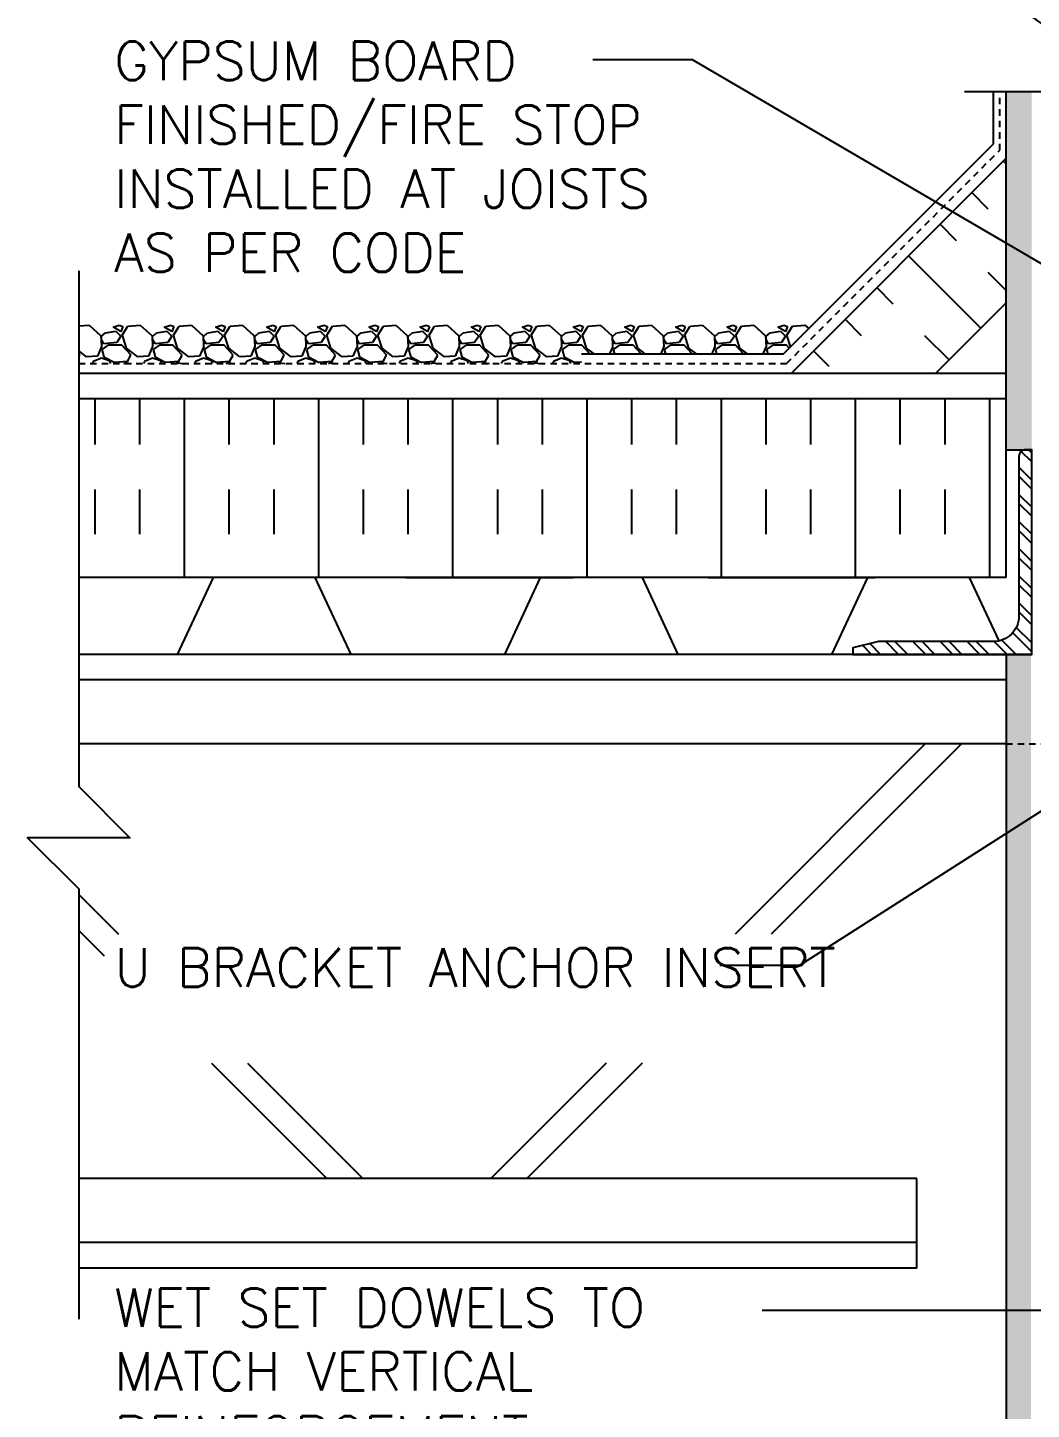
# Model space of a CAD drawing. Header units: inches. Extents: x 256.1 to 308.6, y 223.7 to 305.5.
# Drawn here: x 256.09 to 275.72, y 252.91 to 279.93 of the extents above; entities that cross this region are included whole.
import ezdxf

# ---------------------------------------------------------------- set-up
doc = ezdxf.new("R2010")
doc.units = ezdxf.units.IN
doc.header["$LTSCALE"] = 0.5
doc.header["$MEASUREMENT"] = 0
doc.linetypes.add('DASHED2', pattern=[0.375, 0.25, -0.125])
doc.linetypes.add('HIDDEN2', pattern=[0.1875, 0.125, -0.0625])
for name, color, linetype in [('HATCH', 12, 'Continuous'), ('line25', 2, 'Continuous'), ('LINE50', 5, 'Continuous'), ('LINE9', 9, 'Continuous'), ('TEXT', 4, 'Continuous')]:
    doc.layers.add(name, color=color, linetype=linetype)
doc.styles.add('DIM', font='romans.shx', dxfattribs={"width": 0.7})
doc.styles.add('ROMANS', font='romans.shx', dxfattribs={"height": 1.125})
doc.dimstyles.new('ext_12', dxfattribs={"dimscale": 12, "dimtxt": 0.09375, "dimasz": 0.09375, "dimexe": 0.09375, "dimexo": 0.0625, "dimgap": 0.0625, "dimtad": 1, "dimdec": 1, "dimzin": 3, "dimdsep": 46, "dimlunit": 4, "dimtxsty": 'DIM', "dimcen": 0.09, "dimdle": 0.09375, "dimclrt": 4, "dimadec": 0, "dimazin": 0, "dimtfac": 1, "dimtdec": 1, "dimtmove": 2, "dimatfit": 3, "dimfxl": 1, "dimfrac": 2, "dimtolj": 1, "dimtzin": 0, "dimarcsym": 0})

msp = doc.modelspace()

# ---------------------------------------------------------------- hatches: boundary and pattern name
at = {"layer": 'HATCH'}
h = msp.add_hatch(dxfattribs=at)
h.set_pattern_fill('AR-SAND', color=256, scale=0.25, style=0)
h.set_pattern_definition([(37.5, (275.44646, 276.70527), (-0.0157483, 0.481706), [0, -0.38, 0, -0.425, 0, -0.40625]), (7.5, (275.44646, 276.7053), (0.442444, 0.705537), [0, -0.205, 0, -0.3425, 0, -0.13125]), (327.5, (275.13896, 276.70527), (0.7785355, 0.001415), [0, -0.125, 0, -0.45, 0, -0.5875]), (317.5, (275.13896, 276.7053), (0.751532, 0.219419), [0, -0.0625, 0, -0.295, 0, -0.3375])])
h.paths.add_polyline_path([(275.727, 278.677), (275.227, 278.677), (275.227, 271.675), (275.727, 271.675)])
h.paths.add_polyline_path([(275.727, 287.677), (275.727, 296.007), (275.227, 296.007), (275.227, 281.18), (275.727, 281.18)])
h.paths.add_polyline_path([(275.727, 297.904), (275.227, 297.961), (275.227, 296.17), (275.727, 296.17)])
h.paths.add_polyline_path([(289.477, 296.007), (288.977, 296.007), (288.977, 287.677), (288.977, 281.18), (289.477, 281.18)])
h.paths.add_polyline_path([(289.477, 297.904), (288.977, 297.904), (288.977, 296.17), (289.477, 296.17)])
h.paths.add_polyline_path([(289.477, 278.677), (288.977, 278.677), (288.977, 271.675), (289.477, 271.675)])
h.paths.add_polyline_path([(289.477, 267.675), (288.977, 267.675), (288.977, 251.615), (288.977, 242.615), (289.477, 242.615)])
h = msp.add_hatch(dxfattribs=at)
h.set_pattern_fill('INSUL', color=256, scale=7, angle=45, style=0)
h.set_pattern_definition([(135, (382.53, 114.2734), (1.856155, 1.856155), []), (135, (383.1488, 114.8922), (1.856155, 1.856155), [0.875, -0.875]), (135, (383.7675, 115.511), (1.856155, 1.856155), [0.875, -0.875])])
h.paths.add_polyline_path([(273.979, 273.3), (271.15, 273.3), (275.227, 277.376), (275.227, 274.548)])
h = msp.add_hatch(dxfattribs=at)
h.set_pattern_fill('INSUL', color=256, scale=7, angle=90, style=0)
h.set_pattern_definition([(90, (382.53, 114.2734), (2.625, 2e-16), []), (90, (383.405, 114.2734), (2.625, 2e-16), [0.875, -0.875]), (90, (384.28, 114.2734), (2.625, 2e-16), [0.875, -0.875])])
h.paths.add_polyline_path([(275.227, 272.675), (275.227, 269.175), (257.087, 269.175), (257.087, 272.675)])
h = msp.add_hatch(dxfattribs=at)
h.set_pattern_fill('ANSI32', color=256, style=0)
h.set_pattern_definition([(135, (394.74558, 12.58652), (0.26516504, 0.26516504), []), (135, (394.5688, 12.58652), (0.26516504, 0.26516504), [])])
h.paths.add_polyline_path([(274.977, 267.925), (272.727, 267.925), (272.227, 267.8), (272.227, 267.675), (275.727, 267.675), (275.727, 271.675), (275.602, 271.675, 0.414214), (275.477, 271.55), (275.477, 268.425, -0.414214)])
h = msp.add_hatch(dxfattribs=at)
h.set_pattern_fill('AR-SAND', color=256, scale=0.25, style=0)
h.set_pattern_definition([(142.5, (450.71843, 3.2245), (0.01574834, 0.48170594), [0, -0.38, 0, -0.425, 0, -0.40625]), (172.5, (450.7184, 3.2245), (-0.4424442, 0.7055365), [0, -0.205, 0, -0.3425, 0, -0.13125]), (212.5, (451.02593, 3.2245), (-0.77853547, 0.00141476), [0, -0.125, 0, -0.45, 0, -0.5875]), (222.5, (451.0259, 3.2245), (-0.7515317, 0.2194189), [0, -0.0625, 0, -0.295, 0, -0.3375])])
h.paths.add_polyline_path([(275.213, 267.675), (275.713, 267.675), (275.713, 251.615), (275.713, 242.615), (275.213, 242.615)])

# ---------------------------------------------------------------- linework, layer by layer
at = {"color": 192}
for p, q in [((259.015, 267.675), (257.087, 267.675)), ((265.414, 267.675), (262.414, 267.675))]:
    msp.add_line(p, q, dxfattribs=at)
at = {"layer": 'HATCH'}
for p, q in [((274.977, 277.657), (274.977, 278.677)), ((270.87, 273.55), (274.977, 277.657)), ((257.087, 274.096), (257.29, 274.113)), ((257.29, 274.113), (257.52, 273.903)), ((257.528, 273.892), (257.608, 273.962)), ((257.609, 273.964), (257.809, 273.994)), ((257.76, 274.074), (257.88, 274.114)), ((257.91, 273.984), (257.76, 274.074)), ((257.81, 273.993), (257.91, 273.893)), ((257.88, 274.113), (257.95, 274.083)), ((257.95, 274.083), (257.91, 273.983)), ((257.938, 273.914), (258.048, 274.094)), ((258.05, 274.093), (258.29, 274.113)), ((258.29, 274.113), (258.52, 273.903)), ((258.528, 273.892), (258.608, 273.962)), ((258.609, 273.964), (258.809, 273.994)), ((258.76, 274.074), (258.88, 274.114)), ((258.91, 273.984), (258.76, 274.074)), ((258.81, 273.993), (258.91, 273.893)), ((258.88, 274.113), (258.95, 274.083)), ((258.95, 274.083), (258.91, 273.983)), ((258.938, 273.914), (259.048, 274.094)), ((259.05, 274.093), (259.29, 274.113)), ((259.29, 274.113), (259.52, 273.903)), ((259.528, 273.892), (259.608, 273.962)), ((259.609, 273.964), (259.809, 273.994)), ((259.76, 274.074), (259.88, 274.114)), ((259.91, 273.984), (259.76, 274.074)), ((259.81, 273.993), (259.91, 273.893)), ((259.88, 274.113), (259.95, 274.083)), ((259.95, 274.083), (259.91, 273.983)), ((259.938, 273.914), (260.048, 274.094)), ((260.05, 274.093), (260.29, 274.113)), ((260.29, 274.113), (260.52, 273.903)), ((260.528, 273.892), (260.608, 273.962)), ((260.609, 273.964), (260.809, 273.994)), ((260.76, 274.074), (260.88, 274.114)), ((260.91, 273.984), (260.76, 274.074)), ((260.81, 273.993), (260.91, 273.893)), ((260.88, 274.113), (260.95, 274.083)), ((260.95, 274.083), (260.91, 273.983)), ((260.938, 273.914), (261.048, 274.094)), ((261.05, 274.093), (261.29, 274.113)), ((261.29, 274.113), (261.52, 273.903)), ((261.528, 273.892), (261.608, 273.962)), ((261.609, 273.964), (261.809, 273.994)), ((261.76, 274.074), (261.88, 274.114)), ((261.91, 273.984), (261.76, 274.074)), ((261.81, 273.993), (261.91, 273.893)), ((261.88, 274.113), (261.95, 274.083)), ((261.95, 274.083), (261.91, 273.983)), ((261.938, 273.914), (262.048, 274.094)), ((262.05, 274.093), (262.29, 274.113)), ((262.29, 274.113), (262.52, 273.903)), ((262.528, 273.892), (262.608, 273.962)), ((262.609, 273.964), (262.809, 273.994)), ((262.76, 274.074), (262.88, 274.114)), ((262.91, 273.984), (262.76, 274.074)), ((262.81, 273.993), (262.91, 273.893)), ((262.88, 274.113), (262.95, 274.083)), ((262.95, 274.083), (262.91, 273.983)), ((262.938, 273.914), (263.048, 274.094)), ((263.05, 274.093), (263.29, 274.113)), ((263.29, 274.113), (263.52, 273.903)), ((263.528, 273.892), (263.608, 273.962)), ((263.609, 273.964), (263.809, 273.994)), ((263.76, 274.074), (263.88, 274.114)), ((263.91, 273.984), (263.76, 274.074)), ((263.81, 273.993), (263.91, 273.893)), ((263.88, 274.113), (263.95, 274.083)), ((263.95, 274.083), (263.91, 273.983)), ((263.938, 273.914), (264.048, 274.094)), ((264.05, 274.093), (264.29, 274.113)), ((264.29, 274.113), (264.52, 273.903)), ((264.528, 273.892), (264.608, 273.962)), ((264.609, 273.964), (264.809, 273.994)), ((264.76, 274.074), (264.88, 274.114)), ((264.91, 273.984), (264.76, 274.074)), ((264.81, 273.993), (264.91, 273.893)), ((264.88, 274.113), (264.95, 274.083)), ((264.95, 274.083), (264.91, 273.983)), ((264.938, 273.914), (265.048, 274.094)), ((265.05, 274.093), (265.29, 274.113)), ((265.29, 274.113), (265.52, 273.903)), ((265.528, 273.892), (265.608, 273.962)), ((265.609, 273.964), (265.809, 273.994)), ((265.76, 274.074), (265.88, 274.114)), ((265.91, 273.984), (265.76, 274.074)), ((265.81, 273.993), (265.91, 273.893)), ((265.88, 274.113), (265.95, 274.083)), ((265.95, 274.083), (265.91, 273.983)), ((265.938, 273.914), (266.048, 274.094)), ((266.05, 274.093), (266.29, 274.113)), ((266.29, 274.113), (266.52, 273.903)), ((266.528, 273.892), (266.608, 273.962)), ((266.609, 273.964), (266.809, 273.994)), ((266.76, 274.074), (266.88, 274.114)), ((266.91, 273.984), (266.76, 274.074)), ((266.81, 273.993), (266.91, 273.893)), ((266.88, 274.113), (266.95, 274.083)), ((266.95, 274.083), (266.91, 273.983)), ((266.938, 273.914), (267.048, 274.094)), ((267.05, 274.093), (267.29, 274.113)), ((267.29, 274.113), (267.52, 273.903)), ((267.528, 273.892), (267.608, 273.962)), ((267.609, 273.964), (267.809, 273.994)), ((267.76, 274.074), (267.88, 274.114)), ((267.91, 273.984), (267.76, 274.074)), ((267.81, 273.993), (267.91, 273.893)), ((267.88, 274.113), (267.95, 274.083)), ((267.95, 274.083), (267.91, 273.983)), ((267.938, 273.914), (268.048, 274.094)), ((268.05, 274.093), (268.29, 274.113)), ((268.29, 274.113), (268.52, 273.903)), ((268.528, 273.892), (268.608, 273.962)), ((268.609, 273.964), (268.809, 273.994)), ((268.76, 274.074), (268.88, 274.114)), ((268.91, 273.984), (268.76, 274.074)), ((268.81, 273.993), (268.91, 273.893)), ((268.88, 274.113), (268.95, 274.083)), ((268.95, 274.083), (268.91, 273.983)), ((268.938, 273.914), (269.048, 274.094)), ((269.05, 274.093), (269.29, 274.113)), ((269.29, 274.113), (269.52, 273.903)), ((269.528, 273.892), (269.608, 273.962)), ((269.609, 273.964), (269.809, 273.994)), ((269.76, 274.074), (269.88, 274.114)), ((269.91, 273.984), (269.76, 274.074)), ((269.81, 273.993), (269.91, 273.893)), ((269.88, 274.113), (269.95, 274.083)), ((269.95, 274.083), (269.91, 273.983)), ((269.938, 273.914), (270.048, 274.094)), ((270.05, 274.093), (270.29, 274.113)), ((270.29, 274.113), (270.52, 273.903)), ((270.528, 273.892), (270.608, 273.962)), ((270.609, 273.964), (270.809, 273.994)), ((270.76, 274.074), (270.88, 274.114)), ((270.91, 273.984), (270.76, 274.074)), ((270.81, 273.993), (270.91, 273.893)), ((270.88, 274.113), (270.95, 274.083)), ((270.95, 274.083), (270.91, 273.983)), ((270.938, 273.914), (271.048, 274.094)), ((271.05, 274.093), (271.29, 274.113)), ((271.29, 274.113), (271.365, 274.045)), ((257.531, 273.695), (257.451, 273.505)), ((257.52, 273.904), (257.53, 273.694)), ((257.53, 273.833), (257.53, 273.893)), ((257.58, 273.743), (257.53, 273.833)), ((257.67, 273.725), (257.54, 273.635)), ((257.83, 273.773), (257.58, 273.743)), ((257.93, 273.723), (257.67, 273.723)), ((257.91, 273.894), (257.83, 273.774)), ((258.11, 273.523), (257.93, 273.723)), ((258.02, 273.663), (257.94, 273.913)), ((258.531, 273.695), (258.451, 273.505)), ((258.52, 273.904), (258.53, 273.694)), ((258.53, 273.833), (258.53, 273.893)), ((258.58, 273.743), (258.53, 273.833)), ((258.67, 273.725), (258.54, 273.635)), ((258.83, 273.773), (258.58, 273.743)), ((258.93, 273.723), (258.67, 273.723)), ((258.91, 273.894), (258.83, 273.774)), ((259.11, 273.523), (258.93, 273.723)), ((259.02, 273.663), (258.94, 273.913)), ((259.531, 273.695), (259.451, 273.505)), ((259.52, 273.904), (259.53, 273.694)), ((259.53, 273.833), (259.53, 273.893)), ((259.58, 273.743), (259.53, 273.833)), ((259.67, 273.725), (259.54, 273.635)), ((259.83, 273.773), (259.58, 273.743)), ((259.93, 273.723), (259.67, 273.723)), ((259.91, 273.894), (259.83, 273.774)), ((260.11, 273.523), (259.93, 273.723)), ((260.02, 273.663), (259.94, 273.913)), ((260.531, 273.695), (260.451, 273.505)), ((260.52, 273.904), (260.53, 273.694)), ((260.53, 273.833), (260.53, 273.893)), ((260.58, 273.743), (260.53, 273.833)), ((260.67, 273.725), (260.54, 273.635)), ((260.83, 273.773), (260.58, 273.743)), ((260.93, 273.723), (260.67, 273.723)), ((260.91, 273.894), (260.83, 273.774)), ((261.11, 273.523), (260.93, 273.723)), ((261.02, 273.663), (260.94, 273.913)), ((261.531, 273.695), (261.451, 273.505)), ((261.52, 273.904), (261.53, 273.694)), ((261.53, 273.833), (261.53, 273.893)), ((261.58, 273.743), (261.53, 273.833)), ((261.67, 273.725), (261.54, 273.635)), ((261.83, 273.773), (261.58, 273.743)), ((261.93, 273.723), (261.67, 273.723)), ((261.91, 273.894), (261.83, 273.774)), ((262.11, 273.523), (261.93, 273.723)), ((262.02, 273.663), (261.94, 273.913)), ((262.531, 273.695), (262.451, 273.505)), ((262.52, 273.904), (262.53, 273.694)), ((262.53, 273.833), (262.53, 273.893)), ((262.58, 273.743), (262.53, 273.833)), ((262.67, 273.725), (262.54, 273.635)), ((262.83, 273.773), (262.58, 273.743)), ((262.93, 273.723), (262.67, 273.723)), ((262.91, 273.894), (262.83, 273.774)), ((263.11, 273.523), (262.93, 273.723)), ((263.02, 273.663), (262.94, 273.913)), ((263.531, 273.695), (263.451, 273.505)), ((263.52, 273.904), (263.53, 273.694)), ((263.53, 273.833), (263.53, 273.893)), ((263.58, 273.743), (263.53, 273.833)), ((263.67, 273.725), (263.54, 273.635)), ((263.83, 273.773), (263.58, 273.743)), ((263.93, 273.723), (263.67, 273.723)), ((263.91, 273.894), (263.83, 273.774)), ((264.11, 273.523), (263.93, 273.723)), ((264.02, 273.663), (263.94, 273.913)), ((264.531, 273.695), (264.451, 273.505)), ((264.52, 273.904), (264.53, 273.694)), ((264.53, 273.833), (264.53, 273.893)), ((264.58, 273.743), (264.53, 273.833)), ((264.67, 273.725), (264.54, 273.635)), ((264.83, 273.773), (264.58, 273.743)), ((264.93, 273.723), (264.67, 273.723)), ((264.91, 273.894), (264.83, 273.774)), ((265.11, 273.523), (264.93, 273.723)), ((265.02, 273.663), (264.94, 273.913)), ((265.531, 273.695), (265.451, 273.505)), ((265.52, 273.904), (265.53, 273.694)), ((265.53, 273.833), (265.53, 273.893)), ((265.58, 273.743), (265.53, 273.833)), ((265.67, 273.725), (265.54, 273.635)), ((265.83, 273.773), (265.58, 273.743)), ((265.93, 273.723), (265.67, 273.723)), ((265.91, 273.894), (265.83, 273.774)), ((266.11, 273.523), (265.93, 273.723)), ((266.02, 273.663), (265.94, 273.913)), ((266.531, 273.695), (266.451, 273.505)), ((266.52, 273.904), (266.53, 273.694)), ((266.53, 273.833), (266.53, 273.893)), ((266.58, 273.743), (266.53, 273.833)), ((266.67, 273.725), (266.54, 273.635)), ((266.83, 273.773), (266.58, 273.743)), ((266.93, 273.723), (266.67, 273.723)), ((266.91, 273.894), (266.83, 273.774)), ((267.086, 273.55), (266.93, 273.723)), ((267.02, 273.663), (266.94, 273.913)), ((267.531, 273.695), (267.47, 273.55)), ((267.52, 273.904), (267.53, 273.694)), ((267.53, 273.833), (267.53, 273.893)), ((267.58, 273.743), (267.53, 273.833)), ((267.67, 273.725), (267.54, 273.635)), ((267.83, 273.773), (267.58, 273.743)), ((267.93, 273.723), (267.67, 273.723)), ((267.91, 273.894), (267.83, 273.774)), ((268.086, 273.55), (267.93, 273.723)), ((268.02, 273.663), (267.94, 273.913)), ((268.531, 273.695), (268.47, 273.55)), ((268.52, 273.904), (268.53, 273.694)), ((268.53, 273.833), (268.53, 273.893)), ((268.58, 273.743), (268.53, 273.833)), ((268.67, 273.725), (268.54, 273.635)), ((268.83, 273.773), (268.58, 273.743)), ((268.93, 273.723), (268.67, 273.723)), ((268.91, 273.894), (268.83, 273.774)), ((269.086, 273.55), (268.93, 273.723)), ((269.02, 273.663), (268.94, 273.913)), ((269.531, 273.695), (269.47, 273.55)), ((269.52, 273.904), (269.53, 273.694)), ((269.53, 273.833), (269.53, 273.893)), ((269.58, 273.743), (269.53, 273.833)), ((269.67, 273.725), (269.54, 273.635)), ((269.83, 273.773), (269.58, 273.743)), ((269.93, 273.723), (269.67, 273.723)), ((269.91, 273.894), (269.83, 273.774)), ((270.086, 273.55), (269.93, 273.723)), ((270.02, 273.663), (269.94, 273.913)), ((270.531, 273.695), (270.47, 273.55)), ((270.52, 273.904), (270.53, 273.694)), ((270.53, 273.833), (270.53, 273.893)), ((270.58, 273.743), (270.53, 273.833)), ((270.67, 273.725), (270.54, 273.635)), ((270.83, 273.773), (270.58, 273.743)), ((270.93, 273.723), (270.67, 273.723)), ((270.91, 273.894), (270.83, 273.774)), ((270.984, 273.664), (270.93, 273.723)), ((271.011, 273.691), (270.94, 273.913)), ((257.24, 273.494), (257.087, 273.612)), ((257.11, 273.523), (257.087, 273.549)), ((257.087, 273.486), (257.108, 273.523)), ((257.451, 273.503), (257.241, 273.493)), ((257.37, 273.403), (257.351, 273.362)), ((257.53, 273.463), (257.37, 273.403)), ((257.69, 273.413), (257.53, 273.463)), ((257.54, 273.633), (257.58, 273.493)), ((257.58, 273.493), (257.79, 273.383)), ((257.712, 273.362), (257.69, 273.413)), ((257.791, 273.385), (258.041, 273.405)), ((258.24, 273.494), (258.02, 273.664)), ((258.038, 273.403), (258.108, 273.523)), ((258.451, 273.503), (258.241, 273.493)), ((258.37, 273.403), (258.351, 273.362)), ((258.53, 273.463), (258.37, 273.403)), ((258.69, 273.413), (258.53, 273.463)), ((258.54, 273.633), (258.58, 273.493)), ((258.58, 273.493), (258.79, 273.383)), ((258.712, 273.362), (258.69, 273.413)), ((258.791, 273.385), (259.041, 273.405)), ((259.24, 273.494), (259.02, 273.664)), ((259.038, 273.403), (259.108, 273.523)), ((259.451, 273.503), (259.241, 273.493)), ((259.37, 273.403), (259.351, 273.362)), ((259.53, 273.463), (259.37, 273.403)), ((259.69, 273.413), (259.53, 273.463)), ((259.54, 273.633), (259.58, 273.493)), ((259.58, 273.493), (259.79, 273.383)), ((259.712, 273.362), (259.69, 273.413)), ((259.791, 273.385), (260.041, 273.405)), ((260.24, 273.494), (260.02, 273.664)), ((260.038, 273.403), (260.108, 273.523)), ((260.451, 273.503), (260.241, 273.493)), ((260.37, 273.403), (260.351, 273.362)), ((260.53, 273.463), (260.37, 273.403)), ((260.69, 273.413), (260.53, 273.463)), ((260.54, 273.633), (260.58, 273.493)), ((260.58, 273.493), (260.79, 273.383)), ((260.712, 273.362), (260.69, 273.413)), ((260.791, 273.385), (261.041, 273.405)), ((261.24, 273.494), (261.02, 273.664)), ((261.038, 273.403), (261.108, 273.523)), ((261.451, 273.503), (261.241, 273.493)), ((261.37, 273.403), (261.351, 273.362)), ((261.53, 273.463), (261.37, 273.403)), ((261.69, 273.413), (261.53, 273.463)), ((261.54, 273.633), (261.58, 273.493)), ((261.58, 273.493), (261.79, 273.383)), ((261.712, 273.362), (261.69, 273.413)), ((261.791, 273.385), (262.041, 273.405)), ((262.24, 273.494), (262.02, 273.664)), ((262.038, 273.403), (262.108, 273.523)), ((262.451, 273.503), (262.241, 273.493)), ((262.37, 273.403), (262.351, 273.362)), ((262.53, 273.463), (262.37, 273.403)), ((262.69, 273.413), (262.53, 273.463)), ((262.54, 273.633), (262.58, 273.493)), ((262.58, 273.493), (262.79, 273.383)), ((262.712, 273.362), (262.69, 273.413)), ((262.791, 273.385), (263.041, 273.405)), ((263.24, 273.494), (263.02, 273.664)), ((263.038, 273.403), (263.108, 273.523)), ((263.451, 273.503), (263.241, 273.493)), ((263.37, 273.403), (263.351, 273.362)), ((263.53, 273.463), (263.37, 273.403)), ((263.69, 273.413), (263.53, 273.463)), ((263.54, 273.633), (263.58, 273.493)), ((263.58, 273.493), (263.79, 273.383)), ((263.712, 273.362), (263.69, 273.413)), ((263.791, 273.385), (264.041, 273.405)), ((264.24, 273.494), (264.02, 273.664)), ((264.039, 273.403), (264.109, 273.523)), ((264.451, 273.503), (264.241, 273.493)), ((264.37, 273.403), (264.351, 273.362)), ((264.53, 273.463), (264.37, 273.403)), ((264.69, 273.413), (264.53, 273.463)), ((264.54, 273.633), (264.58, 273.493)), ((264.58, 273.493), (264.79, 273.383)), ((264.712, 273.362), (264.69, 273.413)), ((264.791, 273.385), (265.041, 273.405)), ((265.24, 273.494), (265.02, 273.664)), ((265.039, 273.403), (265.109, 273.523)), ((265.451, 273.503), (265.241, 273.493)), ((265.37, 273.403), (265.351, 273.362)), ((265.53, 273.463), (265.37, 273.403)), ((265.69, 273.413), (265.53, 273.463)), ((265.54, 273.633), (265.58, 273.493)), ((265.58, 273.493), (265.79, 273.383)), ((265.712, 273.362), (265.69, 273.413)), ((265.791, 273.385), (266.041, 273.405)), ((266.24, 273.494), (266.02, 273.664)), ((266.039, 273.403), (266.109, 273.523)), ((266.451, 273.503), (266.241, 273.493)), ((266.37, 273.403), (266.351, 273.362)), ((266.53, 273.463), (266.37, 273.403)), ((266.69, 273.413), (266.53, 273.463)), ((266.54, 273.633), (266.58, 273.493)), ((266.58, 273.493), (266.79, 273.383)), ((266.712, 273.362), (266.69, 273.413)), ((266.922, 273.55), (270.87, 273.55)), ((266.922, 273.425), (266.922, 273.425)), ((267.168, 273.55), (267.02, 273.664)), ((267.54, 273.633), (267.564, 273.55)), ((268.168, 273.55), (268.02, 273.664)), ((268.54, 273.633), (268.564, 273.55)), ((269.169, 273.55), (269.02, 273.664)), ((269.54, 273.633), (269.564, 273.55)), ((270.169, 273.55), (270.02, 273.664)), ((270.54, 273.633), (270.564, 273.55)), ((257.087, 273.365), (257.12, 273.362)), ((257.972, 273.362), (258.02, 273.374)), ((258.019, 273.372), (258.12, 273.362)), ((258.972, 273.362), (259.02, 273.374)), ((259.019, 273.372), (259.12, 273.362)), ((259.972, 273.362), (260.02, 273.374)), ((260.019, 273.372), (260.12, 273.362)), ((260.972, 273.362), (261.02, 273.374)), ((261.019, 273.372), (261.12, 273.362)), ((261.972, 273.362), (262.02, 273.374)), ((262.019, 273.372), (262.12, 273.362)), ((262.972, 273.362), (263.02, 273.374)), ((263.019, 273.372), (263.12, 273.362)), ((263.972, 273.362), (264.02, 273.374)), ((264.019, 273.372), (264.12, 273.362)), ((264.972, 273.362), (265.02, 273.374)), ((265.019, 273.372), (265.12, 273.362)), ((265.972, 273.362), (266.02, 273.374)), ((266.019, 273.372), (266.12, 273.362)), ((266.791, 273.385), (266.922, 273.396))]:
    msp.add_line(p, q, dxfattribs=at)
at = {"layer": 'HATCH', "linetype": 'HIDDEN2', "ltscale": 2}
msp.add_line((275.227, 265.925), (278.352, 265.925), dxfattribs=at)
at = {"layer": 'line25'}
for p, q in [((275.227, 269.175), (275.227, 278.677)), ((271.025, 273.175), (275.227, 277.376)), ((273.854, 273.175), (275.227, 274.548)), ((275.227, 271.675), (275.727, 271.675)), ((274.977, 269.175), (257.087, 269.175)), ((275.227, 269.175), (260.058, 269.175)), ((263.487, 269.175), (266.757, 269.175)), ((269.397, 269.175), (272.667, 269.175)), ((275.727, 267.675), (257.087, 267.675)), ((275.227, 267.175), (257.087, 267.175)), ((275.227, 265.925), (257.087, 265.925)), ((273.645, 265.925), (269.926, 262.206)), ((274.352, 265.925), (270.633, 262.206)), ((257.087, 262.982), (257.864, 262.206)), ((257.087, 262.275), (257.585, 261.778)), ((259.681, 259.681), (261.938, 257.425)), ((260.388, 259.681), (262.645, 257.425)), ((267.401, 259.681), (265.145, 257.425)), ((268.108, 259.681), (265.852, 257.425)), ((273.477, 257.425), (257.087, 257.425)), ((273.477, 255.675), (273.477, 257.425)), ((273.477, 256.175), (257.087, 256.175)), ((273.477, 255.675), (257.087, 255.675))]:
    msp.add_line(p, q, dxfattribs=at)
msp.add_lwpolyline([(257.087, 272.675), (275.227, 272.675)], dxfattribs=at)
at = {"layer": 'line25', "color": 192}
for points in [[(262.414, 267.675), (261.714, 269.175), (259.714, 269.175), (259.015, 267.675)], [(268.813, 267.675), (268.113, 269.175), (266.113, 269.175), (265.414, 267.675)], [(275.089, 267.937), (274.512, 269.175), (272.512, 269.175), (271.813, 267.675), (268.813, 267.675)]]:
    msp.add_lwpolyline(points, dxfattribs=at)
at = {"layer": 'LINE50', "color": 9, "linetype": 'DASHED2'}
for p, q in [((275.102, 277.532), (275.102, 278.677)), ((270.932, 273.362), (275.102, 277.532)), ((257.087, 273.362), (270.932, 273.362))]:
    msp.add_line(p, q, dxfattribs=at)
at = {"layer": 'LINE9'}
for p, q in [((274.414, 278.677), (281.571, 278.677)), ((275.227, 267.675), (275.227, 242.677))]:
    msp.add_line(p, q, dxfattribs=at)
for points in [[(257.087, 275.174), (257.087, 265.089), (258.087, 264.089), (257.087, 264.089), (256.087, 264.089), (257.087, 263.089), (257.087, 254.675)], [(257.087, 273.175), (275.227, 273.175)]]:
    msp.add_lwpolyline(points, dxfattribs=at)
msp.add_lwpolyline([(272.227, 267.675), (275.727, 267.675), (275.727, 271.675), (275.602, 271.675, 0.414214), (275.477, 271.55), (275.477, 268.425, -0.414214), (274.977, 267.925), (272.727, 267.925), (272.227, 267.8)], format="xyb", close=True, dxfattribs=at)

# ---------------------------------------------------------------- texts
at = {"layer": 'TEXT', "char_height": 0.75, "attachment_point": 1, "style": 'ROMANS'}
for s, insert, width in [('\\A1;{\\C4;GYPSUM BOARD FINISHED/FIRE STOP INSTALLED AT JOISTS AS PER CODE}', (257.782, 279.654), 12.44051), ('U BRACKET ANCHOR INSERT', (257.786, 261.927), 13.68504), ('\\A1;{\\C4;WET SET DOWELS TO MATCH VERTICAL REINFORCEMENT BETWEEN POUR OR AS SPECIFIED}', (257.782, 255.279), 12.44051)]:
    msp.add_mtext(s, dxfattribs=dict(at, insert=insert, width=width))

# ---------------------------------------------------------------- leaders
at = {"layer": 'TEXT'}
for points, override in [([(288.977, 270.675), (271.428, 283.221), (269.187, 283.221)], {"dimtad": 0}), ([(288.977, 267.675), (269.089, 279.296), (267.142, 279.296)], {"dimgap": 0.0625, "dimtad": 0}), ([(278.717, 266.401), (271.183, 261.592), (269.624, 261.592)], {"dimgap": 0.0625, "dimtad": 0}), ([(281.035, 254.848), (272.42, 254.848), (270.452, 254.848)], {"dimgap": 0.0625, "dimtad": 0})]:
    msp.add_leader(points, dimstyle='ext_12', override=override, dxfattribs=at)

doc.saveas('drawing.dxf')
